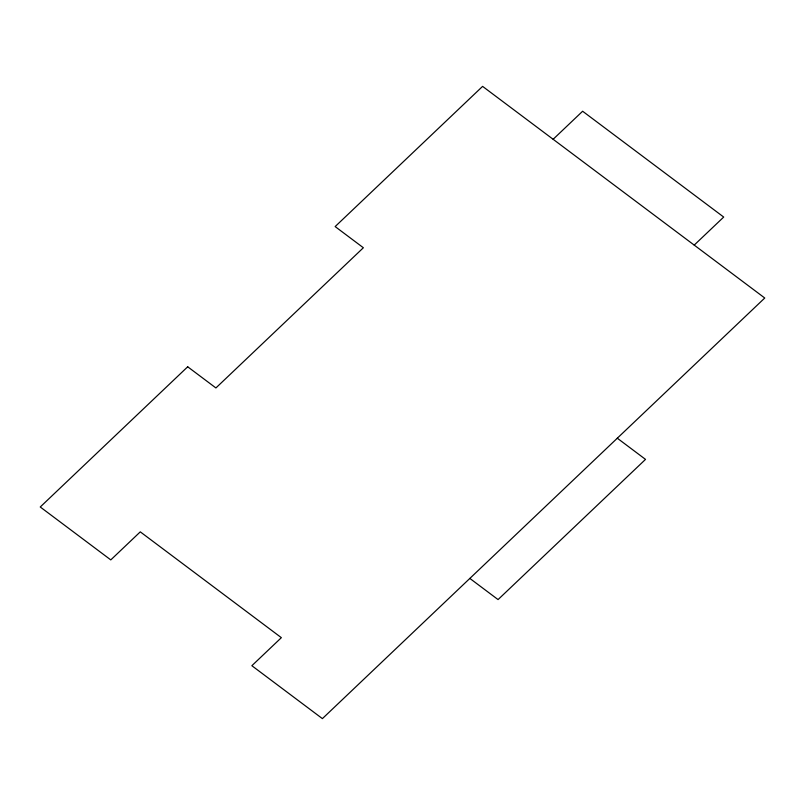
<?xml version="1.0" encoding="UTF-8"?>
<svg xmlns="http://www.w3.org/2000/svg" width="805" height="805" viewBox="0 0 805 805"><rect width="100%" height="100%" fill="white"/><g stroke="black" fill="none" stroke-linecap="round" stroke-linejoin="round"><path stroke-width="1.21" d="M553.136 139.285L582.629 111.241L723.705 217.058L694.212 245.102M617.304 438.212L645.519 459.383L498.064 599.584L469.848 578.423M187.696 366.788L40.25 506.989L110.788 559.898L140.281 531.853L281.358 637.671L251.864 665.715L322.403 718.624L764.75 298.011L482.598 86.377L335.152 226.577L363.367 247.749L215.911 387.95L187.696 366.788"/></g></svg>
